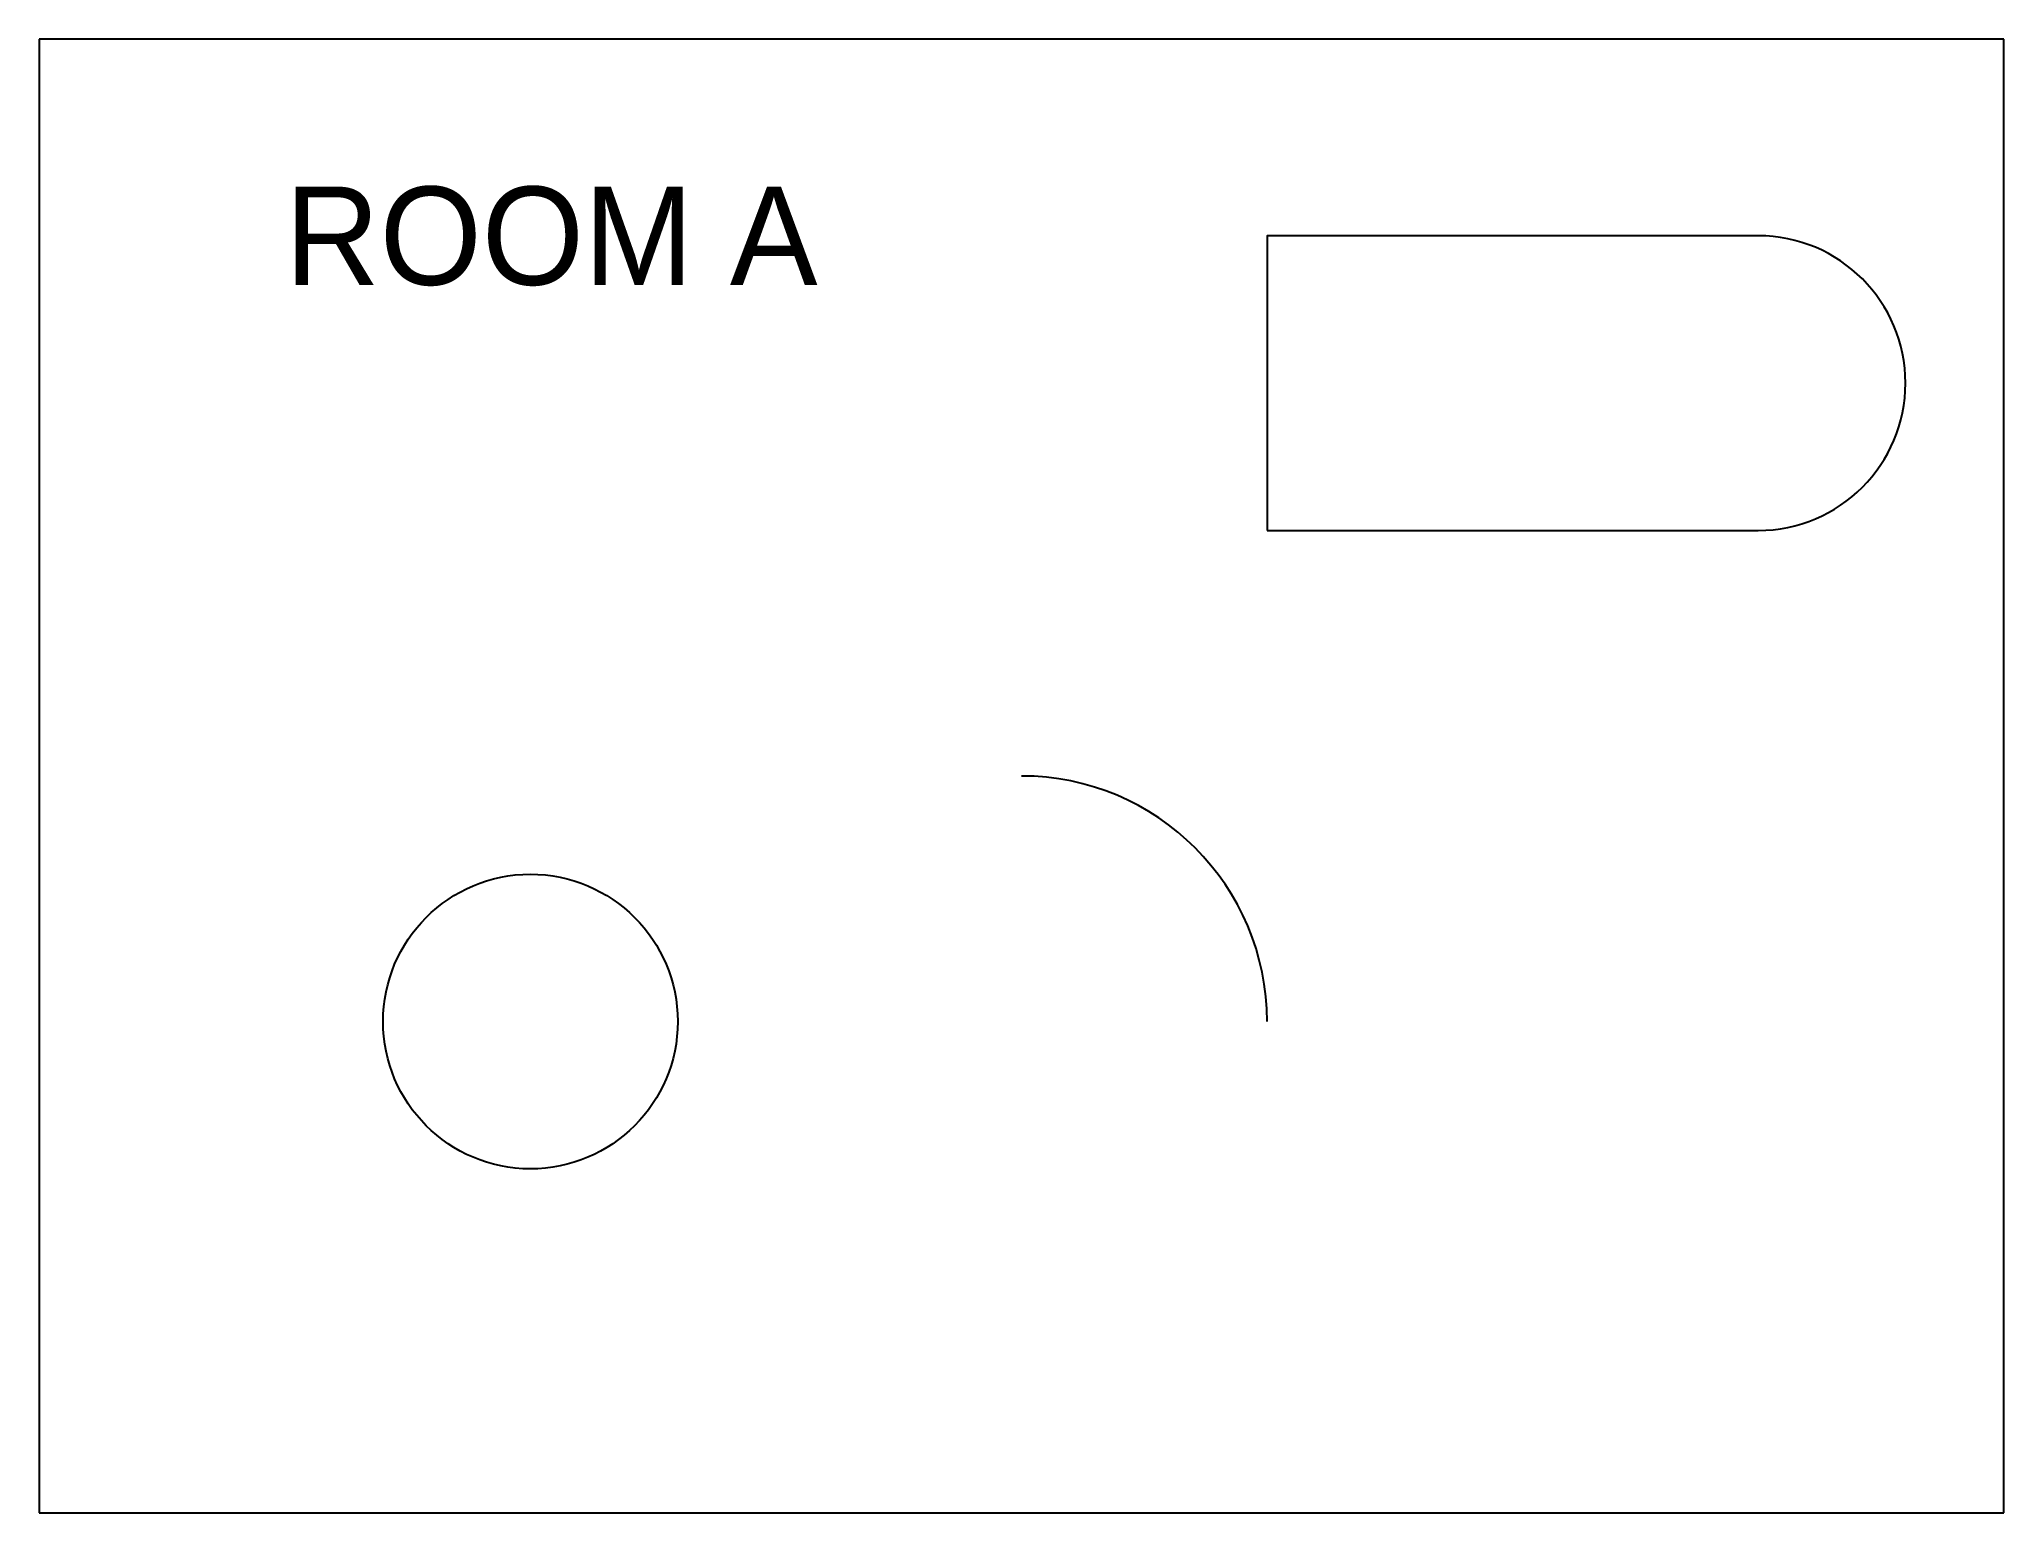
# Model space of a CAD drawing. Extents: x 0 to 4000, y 0 to 3000.
import ezdxf

# ---------------------------------------------------------------- set-up
doc = ezdxf.new("R2010")
doc.units = 0
for name, color, linetype in [('FURN', 7, 'Continuous'), ('TEXT', 7, 'Continuous'), ('WALL', 7, 'Continuous')]:
    doc.layers.add(name, color=color, linetype=linetype)

msp = doc.modelspace()

# ---------------------------------------------------------------- linework, layer by layer
at = {"layer": 'FURN'}
msp.add_lwpolyline([(2500, 2000), (3500, 2000, 1), (3500, 2600), (2500, 2600)], format="xyb", close=True, dxfattribs=at)
msp.add_circle((1000, 1000), 300, dxfattribs=at)
msp.add_arc((2000, 1000), 500, 0, 90, dxfattribs=at)
at = {"layer": 'WALL'}
for p, q in [((4000, 3000), (0, 3000)), ((0, 3000), (0, 0)), ((4000, 0), (4000, 3000)), ((0, 0), (4000, 0))]:
    msp.add_line(p, q, dxfattribs=at)

# ---------------------------------------------------------------- texts
at = {"layer": 'TEXT'}
msp.add_text('ROOM A', height=200, dxfattribs=at).set_placement((500, 2500))

doc.saveas('drawing.dxf')
